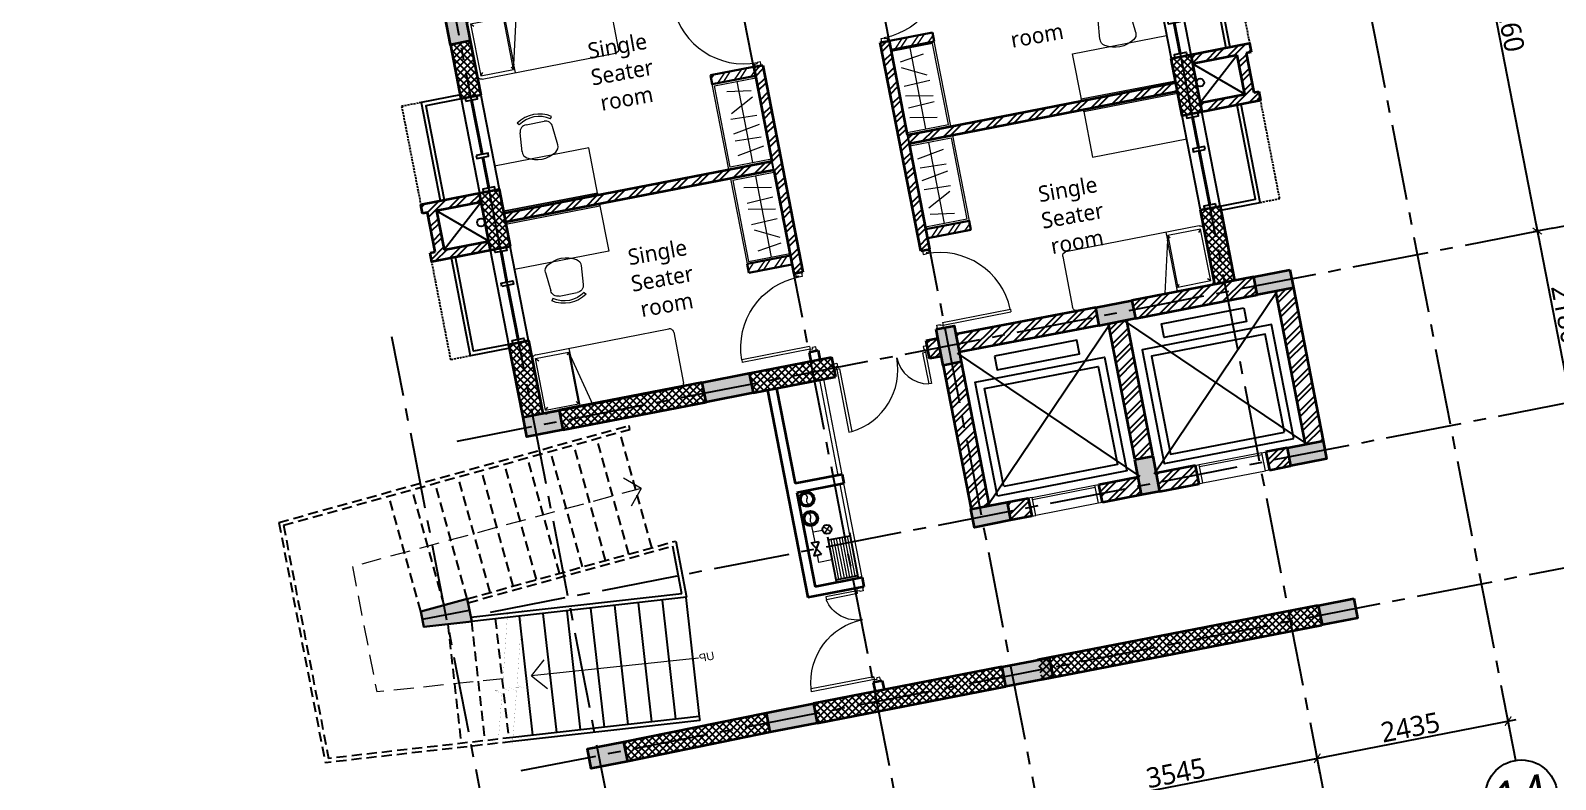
# Model space of a CAD drawing. Header units: millimetres. Extents: x -1107453 to -240403, y -265431 to 143409.
# Drawn here: x -269239 to -250148, y -49741 to -40368 of the extents above; entities that cross this region are included whole.
import ezdxf
from ezdxf.enums import TextEntityAlignment as Align

# ---------------------------------------------------------------- set-up
doc = ezdxf.new("R2010")
doc.units = ezdxf.units.MM
doc.header["$MEASUREMENT"] = 0
for name, pattern in [('CENTER2', [28.575, 19.05, -3.175, 3.175, -3.175]), ('DASHED2', [0.375, 0.25, -0.125]), ('HIDDEN', [0.375, 0.25, -0.125]), ('HIDDEN2', [4.7625, 3.175, -1.5875])]:
    doc.linetypes.add(name, pattern=pattern)
for name, color, linetype in [('A-Anno-Dims', 7, 'Continuous'), ('A-Anno-Grid Lines', 154, 'Continuous'), ('A-Elevation', 4, 'Continuous'), ('A-Steps', 3, 'Continuous'), ('A-Wall Patt', 8, 'Continuous'), ('A-Window', 4, 'Continuous'), ('Anno_Labels', 7, 'Continuous'), ('S-Conc Patt', 9, 'Continuous')]:
    doc.layers.add(name, color=color, linetype=linetype)
for name, color, linetype, lineweight in [('A-Detail Lines', 8, 'Continuous', 25), ('A-Door', 4, 'Continuous', 9), ('A-Wall Sec', 1, 'Continuous', 30), ('A-WIN', 5, 'Continuous', 25), ('column hatch', 12, 'Continuous', 5), ('S-Concrete', 40, 'Continuous', 30), ('STAIR', 3, 'Continuous', 9), ('text', 7, 'Continuous', 9), ('Wall HATCH', 8, 'Continuous', 15)]:
    doc.layers.add(name, color=color, linetype=linetype, lineweight=lineweight)
doc.layers.add('frntr', color=32, linetype='Continuous', lineweight=15, true_color=0xbd5e00)
doc.layers.add('I-Furniture', color=7, linetype='Continuous', lineweight=15, true_color=0xc76300)
doc.styles.get("Standard").update_dxf_attribs({"font": 'trebuc.ttf'})
doc.dimstyles.new('IIITD_WD_L @ 100', dxfattribs={"dimscale": 100, "dimtxt": 2.5, "dimasz": 1, "dimexe": 0.5, "dimexo": 0.25, "dimgap": 0.3, "dimtad": 1, "dimdec": 0, "dimrnd": 1, "dimzin": 0, "dimdsep": 46, "dimtxsty": 'Standard', "dimblk": 'ARCHTICK', "dimcen": 0.2, "dimdle": 1, "dimclrd": 8, "dimclre": 8, "dimadec": 0, "dimazin": 0, "dimtfac": 1, "dimtdec": 0, "dimtofl": 0, "dimtmove": 0, "dimatfit": 0, "dimfxl": 2, "dimfxlon": 1, "dimtolj": 1, "dimtzin": 0, "dimlwd": -1, "dimlwe": -1, "dimarcsym": 0})
pattern_1 = [(45, (-151.27, -71520.88), (-44.194174, 44.194174), []), (135, (-151.27, -71520.88), (-44.194174, -44.194174), [])]
pattern_2 = [(45, (-807740.9, 84432.88), (-106.066017, 106.066017), []), (45, (-807670.2, 84432.88), (-106.066017, 106.066017), [])]

# ---------------------------------------------------------------- blocks, each defined once
blk = doc.blocks.new('Lift Door')
at = {"layer": 'A-Door'}
for p, q in [((-15860, -5817), (-15860, -6617)), ((-15655, -6617), (-15655, -5817)), ((-15630, -6617), (-15630, -5817))]:
    blk.add_line(p, q, dxfattribs=at)
for points in [[(-15860, -5767), (-15860, -5817), (-15630, -5817), (-15630, -5767)], [(-15860, -6667), (-15860, -6617), (-15630, -6617), (-15630, -6667)]]:
    blk.add_lwpolyline(points, dxfattribs=at)
blk = doc.blocks.new('Lift Room')
at = {"layer": 'A-Detail Lines'}
for p, q in [((-15630, 122925), (-13680, 124875)), ((-15630, 124875), (-13680, 122925))]:
    blk.add_line(p, q, dxfattribs=at)
blk.add_lwpolyline([(-15430, 124625), (-14180, 124625), (-14180, 123175), (-15430, 123175)], close=True, dxfattribs=at)
at = {"layer": 'A-Elevation'}
for points in [[(-15530, 124725), (-14080, 124725), (-14080, 123075), (-15530, 123075)], [(-13805, 124425), (-13980, 124425), (-13980, 123375), (-13805, 123375)]]:
    blk.add_lwpolyline(points, close=True, dxfattribs=at)
blk = doc.blocks.new('ABL_Door_S - 1000 x 2100-11-3 Second Floor Lvl')
at = {"layer": 'A-Door', "color": 5}
for p, q in [((-500, 38), (-450, 38)), ((-500, -38), (-500, 38)), ((-450, 38), (-450, -3)), ((450, 38), (450, -3)), ((500, 38), (450, 38)), ((500, -38), (500, 38)), ((-500, -38), (-465, -38)), ((-465, -3), (-450, -3)), ((-465, -38), (-465, -3)), ((-430, -38), (-465, -38)), ((465, -3), (450, -3)), ((465, -38), (465, -3)), ((500, -38), (465, -38))]:
    blk.add_line(p, q, dxfattribs=at)
at = {"layer": 'A-Door', "color": 5, "lineweight": 18}
for p, q in [((-465, -38), (-465, -903)), ((-430, -38), (-430, -903)), ((-430, -903), (-465, -903))]:
    blk.add_line(p, q, dxfattribs=at)
at = {"layer": 'A-Door'}
blk.add_arc((-450, -2), 900, 271.2981, 359.9894, dxfattribs=at)
blk = doc.blocks.new('W 1200')
at = {"layer": 'A-Window', "linetype": 'HIDDEN', "ltscale": 100}
for p, q in [((552588, 7900), (552588, 9150)), ((552838, 7900), (552588, 7900))]:
    blk.add_line(p, q, dxfattribs=at)
at = {"layer": 'A-Window', "color": 2, "lineweight": 40}
for p, q in [((553463, 8720), (553463, 9110)), ((553463, 7990), (553463, 8680))]:
    blk.add_line(p, q, dxfattribs=at)
at = {"layer": 'A-Window', "color": 5}
for points in [[(553338, 7900), (552838, 7900), (552838, 9150)], [(553338, 7950), (552888, 7950), (552888, 9150)]]:
    blk.add_lwpolyline(points, dxfattribs=at)
at = {"layer": 'A-Window'}
for points in [[(553338, 7950), (553338, 9150)], [(553588, 7950), (553588, 9150)], [(553388, 8680), (553388, 8720), (553538, 8720), (553538, 8680), (553388, 8680)]]:
    blk.add_lwpolyline(points, dxfattribs=at)
for points in [[(553388, 9150), (553538, 9150), (553538, 9110), (553388, 9110)], [(553388, 7990), (553538, 7990), (553538, 7950), (553388, 7950)]]:
    blk.add_lwpolyline(points, close=True, dxfattribs=at)
blk = doc.blocks.new('Door 1200')
at = {"layer": 'A-Door', "color": 5, "lineweight": 18}
for p, q in [((524084, 16182), (524084, 16132)), ((524084, 16182), (524159, 16182)), ((524084, 16132), (524124, 16132)), ((524124, 16147), (524124, 16132)), ((524159, 16147), (524124, 16147)), ((524159, 16182), (524159, 16147)), ((524159, 16147), (524557, 16147)), ((524159, 16112), (524159, 16147)), ((524159, 16112), (524557, 16112)), ((524557, 16147), (524557, 16112)), ((524084, 15032), (524124, 15032)), ((524084, 14982), (524084, 15032)), ((524084, 14982), (524159, 14982)), ((524124, 15017), (524124, 15032)), ((524159, 15017), (524124, 15017)), ((524159, 15052), (524159, 15017)), ((524159, 15052), (524958, 15052)), ((524159, 14982), (524159, 15017)), ((524159, 15017), (524958, 15017)), ((524958, 15017), (524958, 15052))]:
    blk.add_line(p, q, dxfattribs=at)
at = {"layer": 'A-Door', "lineweight": 18}
for centre, radius, start, end in [((524155, 16193), 411, 270.5695, 348.692), ((524157, 14978), 804, 5.3148, 89.8715)]:
    blk.add_arc(centre, radius, start, end, dxfattribs=at)
blk = doc.blocks.new('f h')
at = {"layer": 'A-WIN'}
for p, q in [((1010874, -78570), (1010972, -78570)), ((1010874, -78570), (1010972, -78734)), ((1010972, -78570), (1010874, -78734)), ((1011088, -78536), (1011088, -79120)), ((1011088, -78575), (1011368, -78575)), ((1011368, -78536), (1011368, -79120)), ((1010874, -78734), (1010972, -78734)), ((1011088, -79081), (1011368, -79081))]:
    blk.add_line(p, q, dxfattribs=at)
at = {"layer": 'A-WIN', "ltscale": 50}
for centre, radius in [((1010925, -78023), 93.8), ((1010925, -78023), 75), ((1010924, -78269), 93.8), ((1010924, -78269), 75)]:
    blk.add_circle(centre, radius, dxfattribs=at)
at = {"layer": 'A-WIN'}
blk.add_circle((1011100, -78441), 56.6, dxfattribs=at)
at = {"layer": 'Wall HATCH'}
for p, q in [((1010923, -78570), (1010923, -78344)), ((1010923, -78441), (1011044, -78441)), ((1011140, -78401), (1011060, -78481)), ((1011140, -78481), (1011060, -78401)), ((1011123, -78575), (1011123, -79081)), ((1011158, -78575), (1011158, -79081)), ((1011193, -78575), (1011193, -79081)), ((1011228, -78575), (1011228, -79081)), ((1011263, -78575), (1011263, -79081)), ((1011298, -78575), (1011298, -79081)), ((1011333, -78575), (1011333, -79081)), ((1010923, -78828), (1010923, -78734)), ((1011088, -78828), (1010923, -78828))]:
    blk.add_line(p, q, dxfattribs=at)
at = {"layer": 'Wall HATCH', "ltscale": 50}
for centre in [(1010899, -77997), (1010897, -78242)]:
    blk.add_arc(centre, 37.5, 314.6267, 134.6267, dxfattribs=at)
at = {"layer": 'Wall HATCH'}
for centre in [(1010952, -78050), (1010950, -78296)]:
    blk.add_arc(centre, 37.5, 134.6267, 314.6267, dxfattribs=at)
blk = doc.blocks.new('column 2.03')
at = {"layer": 'S-Conc Patt'}
h = blk.add_hatch(color=256, dxfattribs=at)
h.paths.add_polyline_path([(-391825, -41890), (-391778, -42135), (-392229, -42223), (-392277, -41978)])
h.paths.add_polyline_path([(-417144, -42306), (-417144, -42556), (-417593, -42556), (-417593, -42306)])
h.paths.add_polyline_path([(-386479, -25584), (-386233, -25536), (-386090, -26272), (-386335, -26320)])
h.paths.add_polyline_path([(-385475, -30747), (-385229, -30699), (-385086, -31436), (-385332, -31483)])
h.paths.add_polyline_path([(-394133, -32430), (-393887, -32382), (-393744, -33119), (-393990, -33166)])
h.paths.add_polyline_path([(-395136, -27267), (-394891, -27219), (-394748, -27955), (-394993, -28003)])
h.paths.add_polyline_path([(-417394, -22076), (-417144, -22076), (-417144, -22826), (-417394, -22826)])
h.paths.add_polyline_path([(-417394, -27336), (-417144, -27336), (-417144, -28086), (-417394, -28086)])
h.paths.add_polyline_path([(-417394, -32596), (-417144, -32596), (-417144, -33346), (-417394, -33346)])
h.paths.add_polyline_path([(-426214, -32596), (-425964, -32596), (-425964, -33346), (-426214, -33346)])
h.paths.add_polyline_path([(-426214, -27336), (-425964, -27336), (-425964, -28086), (-426214, -28086)])
h.paths.add_polyline_path([(-399019, -17228), (-398769, -17228), (-398769, -17978), (-399019, -17978)])
h.paths.add_polyline_path([(-399019, -11280), (-398769, -11280), (-398769, -12030), (-399019, -12030)])
h.paths.add_polyline_path([(-399019, -14460), (-398769, -14460), (-398769, -15210), (-399019, -15210)])
h.paths.add_polyline_path([(-415129, -17161), (-415379, -17161), (-415379, -17911), (-415129, -17911)])
h.paths.add_polyline_path([(-415129, -12030), (-415379, -12030), (-415379, -11280), (-415129, -11280)])
h.paths.add_polyline_path([(-415129, -15210), (-415379, -15210), (-415379, -14460), (-415129, -14460)])
h.paths.add_polyline_path([(-427169, -19106), (-426919, -19106), (-426919, -19856), (-427169, -19856)])
h.paths.add_polyline_path([(-421929, -11530), (-421929, -11280), (-422679, -11280), (-422679, -11530)])
h.paths.add_polyline_path([(-422679, -13701), (-422429, -13701), (-422429, -14451), (-422679, -14451)])
h.paths.add_polyline_path([(-428649, -19106), (-428399, -19106), (-428399, -19856), (-428649, -19856)])
h.paths.add_polyline_path([(-428649, -17161), (-428399, -17161), (-428399, -17911), (-428649, -17911)])
h.paths.add_polyline_path([(-422679, -17161), (-422429, -17161), (-422429, -17911), (-422679, -17911)])
h.paths.add_polyline_path([(-417144, -17161), (-417394, -17161), (-417394, -17911), (-417144, -17911)])
h.paths.add_polyline_path([(-420929, -17161), (-420699, -17161), (-420699, -17911), (-420929, -17911)])
h.paths.add_polyline_path([(-386030, -15131), (-385784, -15083), (-385641, -15819), (-385886, -15867)])
h.paths.add_polyline_path([(-390781, -18036), (-390733, -18281), (-391471, -18425), (-391519, -18179)])
h.paths.add_polyline_path([(-387914, -36727), (-387688, -36683), (-387600, -37135), (-387826, -37179)])
h.paths.add_polyline_path([(-389447, -41411), (-389400, -41656), (-389989, -41771), (-390036, -41525)])
h.paths.add_polyline_path([(-422429, -19106), (-422429, -19336), (-423179, -19336), (-423179, -19106)])
h.paths.add_polyline_path([(-383067, -38123), (-383024, -38349), (-383470, -38436), (-383514, -38210)])
h.paths.add_polyline_path([(-387024, -38892), (-386980, -39118), (-387432, -39206), (-387476, -38980)])
h.paths.add_polyline_path([(-383484, -35984), (-383440, -36209), (-383892, -36297), (-383936, -36071)])
h.paths.add_polyline_path([(-385427, -38358), (-385201, -38314), (-385115, -38756), (-385341, -38799)])
h.paths.add_polyline_path([(-385462, -36368), (-385418, -36594), (-385870, -36682), (-385914, -36456)])
h.paths.add_polyline_path([(-422429, -40296), (-422429, -40526), (-422879, -40526), (-422879, -40296)])
h.paths.add_polyline_path([(-422429, -38461), (-422659, -38461), (-422659, -38001), (-422429, -38001)])
h.paths.add_polyline_path([(-426469, -40296), (-426469, -40526), (-426919, -40526), (-426919, -40296)])
h.paths.add_polyline_path([(-426468, -38116), (-426468, -38346), (-426919, -38346), (-426919, -38116)])
h.paths.add_polyline_path([(-424789, -40066), (-424559, -40066), (-424559, -40526), (-424789, -40526)])
h.paths.add_polyline_path([(-424444, -38116), (-424444, -38346), (-424904, -38346), (-424904, -38116)])
h.paths.add_polyline_path([(-390643, -31752), (-390417, -31708), (-390274, -32444), (-390500, -32488)])
h.paths.add_polyline_path([(-389949, -26258), (-389723, -26214), (-389580, -26951), (-389805, -26995)])
h.paths.add_polyline_path([(-390863, -21556), (-390906, -21330), (-390170, -21187), (-390126, -21413)])
h.paths.add_polyline_path([(-393588, -16600), (-393363, -16556), (-393219, -17293), (-393445, -17336)])
h.paths.add_polyline_path([(-420929, -22076), (-420699, -22076), (-420699, -22826), (-420929, -22826)])
h.paths.add_polyline_path([(-386497, -40837), (-386449, -41083), (-387039, -41197), (-387087, -40952)])
h.paths.add_polyline_path([(-422428, -42306), (-422428, -42556), (-423028, -42556), (-423028, -42306)])
h.paths.add_polyline_path([(-387111, -17323), (-386866, -17275), (-386723, -18011), (-386969, -18059)])
h.paths.add_polyline_path([(-419312, -38116), (-419312, -38366), (-419912, -38366), (-419912, -38116)])
h.paths.add_polyline_path([(-426419, -22566), (-426419, -22316), (-427169, -22316), (-427169, -22566)])
h.paths.add_polyline_path([(-382684, -40096), (-382636, -40342), (-383077, -40427), (-383125, -40182)])
h.paths.add_polyline_path([(-419313, -42306), (-419313, -42556), (-419913, -42556), (-419913, -42306)])
h.paths.add_polyline_path([(-426467, -42306), (-426467, -42556), (-426918, -42556), (-426918, -42306)])
h.paths.add_polyline_path([(-399318, -16420), (-399068, -16420), (-399068, -17170), (-399318, -17170)])
h.paths.add_polyline_path([(-399319, -11280), (-399069, -11280), (-399069, -12030), (-399319, -12030)])
h.paths.add_polyline_path([(-414829, -12030), (-415079, -12030), (-415079, -11280), (-414829, -11280)])
h.paths.add_polyline_path([(-415079, -19600), (-414829, -19600), (-414829, -20350), (-415079, -20350)])
h.paths.add_polyline_path([(-399069, -20350), (-399319, -20350), (-399319, -19600), (-399069, -19600)])
h.paths.add_polyline_path([(-404329, -17095), (-404559, -17095), (-404559, -16495), (-404329, -16495)])
h.paths.add_polyline_path([(-415079, -16420), (-414829, -16420), (-414829, -17170), (-415079, -17170)])
h.paths.add_polyline_path([(-409589, -17095), (-409819, -17095), (-409819, -16495), (-409589, -16495)])
h.paths.add_polyline_path([(-390251, -37278), (-390203, -37524), (-390792, -37638), (-390840, -37393)])
h.paths.add_polyline_path([(-391647, -26588), (-391421, -26545), (-391278, -27281), (-391504, -27325)])
h.paths.add_polyline_path([(-420929, -27336), (-420699, -27336), (-420699, -28086), (-420929, -28086)])
h.paths.add_polyline_path([(-420929, -32596), (-420699, -32596), (-420699, -33346), (-420929, -33346)])
h.paths.add_polyline_path([(-399319, -14460), (-399069, -14460), (-399069, -15210), (-399319, -15210)])
h.paths.add_polyline_path([(-404559, -14535), (-404329, -14535), (-404329, -15135), (-404559, -15135)])
h.paths.add_polyline_path([(-409819, -14535), (-409589, -14535), (-409589, -15135), (-409819, -15135)])
h.paths.add_polyline_path([(-414829, -15210), (-415079, -15210), (-415079, -14460), (-414829, -14460)])
h.paths.add_polyline_path([(-391888, -16270), (-391642, -16222), (-391499, -16958), (-391745, -17006)])
h.paths.add_polyline_path([(-397078, -17279), (-396833, -17231), (-396689, -17967), (-396935, -18015)])
h.paths.add_polyline_path([(-428649, -13701), (-428399, -13701), (-428399, -14451), (-428649, -14451)])
h.paths.add_polyline_path([(-385658, -17040), (-385413, -16993), (-385270, -17729), (-385516, -17776)])
h.paths.add_polyline_path([(-386690, -11731), (-386445, -11683), (-386302, -12419), (-386547, -12467)])
h.paths.add_polyline_path([(-392548, -12873), (-392303, -12826), (-392159, -13562), (-392405, -13610)])
h.paths.add_polyline_path([(-392632, -37741), (-392584, -37987), (-393036, -38074), (-393083, -37829)])
h.paths.add_polyline_path([(-388945, -31422), (-388719, -31378), (-388576, -32114), (-388802, -32158)])
h.paths.add_polyline_path([(-386254, -20426), (-386206, -20671), (-386942, -20815), (-386990, -20569)])
h.paths.add_polyline_path([(-392650, -21425), (-392425, -21381), (-392282, -22117), (-392507, -22161)])
h.paths.add_polyline_path([(-396140, -22103), (-395895, -22056), (-395752, -22792), (-395997, -22840)])
h.paths.add_polyline_path([(-404744, -11530), (-404744, -11280), (-404144, -11280), (-404144, -11530)])
h.paths.add_polyline_path([(-410004, -11530), (-410004, -11280), (-409404, -11280), (-409404, -11530)])
h.paths.add_polyline_path([(-404744, -20350), (-404744, -20100), (-404144, -20100), (-404144, -20350)])
h.paths.add_polyline_path([(-410004, -20350), (-410004, -20100), (-409404, -20100), (-409404, -20350)])
h.paths.add_polyline_path([(-423179, -22546), (-423179, -22316), (-422429, -22316), (-422429, -22546)])
h.paths.add_polyline_path([(-422658, -27336), (-422428, -27336), (-422428, -28086), (-422658, -28086)])
h.paths.add_polyline_path([(-417144, -38116), (-417144, -38366), (-417593, -38366), (-417593, -38116)])
h.paths.add_polyline_path([(-422659, -32596), (-422429, -32596), (-422429, -33346), (-422659, -33346)])
h.paths.add_polyline_path([(-393355, -11530), (-393355, -11280), (-392605, -11280), (-392605, -11530)])
at = {"layer": 'S-Concrete', "lineweight": 35}
for points in [[(-394133, -32430), (-393887, -32382), (-393744, -33119), (-393990, -33166)], [(-390251, -37278), (-390203, -37524), (-390792, -37638), (-390840, -37393), (-390251, -37278)], [(-389447, -41411), (-389400, -41656), (-389989, -41771), (-390036, -41525), (-389447, -41411)]]:
    blk.add_lwpolyline(points, close=True, dxfattribs=at)
for points in [[(-383484, -35984), (-383440, -36209), (-383892, -36297), (-383936, -36071), (-383484, -35984)], [(-385462, -36368), (-385418, -36594), (-385870, -36682), (-385914, -36456), (-385462, -36368)], [(-387914, -36727), (-387688, -36683), (-387600, -37135), (-387826, -37179), (-387914, -36727)], [(-392632, -37741), (-392584, -37987), (-393036, -38074), (-393083, -37829), (-392632, -37741)], [(-383067, -38123), (-383024, -38349), (-383470, -38436), (-383514, -38210), (-383067, -38123)], [(-385427, -38358), (-385201, -38314), (-385115, -38756), (-385341, -38799), (-385427, -38358)], [(-387024, -38892), (-386980, -39118), (-387432, -39206), (-387476, -38980), (-387024, -38892)], [(-382684, -40096), (-382636, -40342), (-383077, -40427), (-383125, -40182), (-382684, -40096)], [(-386497, -40837), (-386449, -41083), (-387039, -41197), (-387087, -40952), (-386497, -40837)], [(-391825, -41890), (-391778, -42135), (-392229, -42223), (-392277, -41978), (-391825, -41890)]]:
    blk.add_lwpolyline(points, dxfattribs=at)
blk = doc.blocks.new('s g h s l')
at = {"layer": 'S-Conc Patt'}
blk.add_hatch(color=256, dxfattribs=at).paths.add_polyline_path([(521138, -8797), (521138, -9087), (521738, -9040), (521738, -8844)])
at = {"layer": 'A-Elevation', "linetype": 'HIDDEN2', "ltscale": 40}
for p, q in [((523272, -7411), (518738, -7052)), ((518738, -7102), (518738, -7052)), ((523222, -7457), (518738, -7102)), ((523272, -7411), (523272, -10474)), ((523222, -7457), (523222, -10428)), ((521138, -8797), (518438, -8583)), ((521138, -8847), (518488, -8637)), ((520906, -10610), (523222, -10428)), ((520919, -10659), (523272, -10474))]:
    blk.add_line(p, q, dxfattribs=at)
at = {"layer": 'A-Elevation'}
for p, q in [((518438, -8583), (518438, -9300)), ((518488, -9245), (518488, -8637)), ((518438, -9300), (521138, -9087)), ((518488, -9245), (521138, -9037)), ((518566, -10794), (520906, -10610)), ((518570, -10844), (520919, -10659)), ((518566, -10794), (518570, -10844))]:
    blk.add_line(p, q, dxfattribs=at)
at = {"layer": 'A-Steps', "linetype": 'DASHED2', "ltscale": 500}
for p, q in [((518748, -8607), (518866, -7112)), ((519047, -8631), (519165, -7136)), ((519346, -8655), (519464, -7159)), ((519645, -8678), (519763, -7183)), ((519944, -8702), (520062, -7207)), ((520243, -8726), (520361, -7230)), ((520542, -8749), (520660, -7254)), ((520841, -8773), (520960, -7278)), ((521140, -8797), (521259, -7301)), ((521439, -8821), (521558, -7325)), ((521738, -8844), (521857, -7349)), ((520841, -9111), (520960, -10606)), ((521140, -9087), (521259, -10583)), ((521439, -9064), (521558, -10559))]:
    blk.add_line(p, q, dxfattribs=at)
at = {"layer": 'A-Steps'}
for p, q in [((520243, -9158), (520360, -10653)), ((520542, -9134), (520659, -10629)), ((518448, -9299), (518566, -10794)), ((518747, -9275), (518865, -10771)), ((519046, -9252), (519164, -10747)), ((519346, -9228), (519463, -10723)), ((519645, -9205), (519762, -10700)), ((519944, -9181), (520061, -10676))]:
    blk.add_line(p, q, dxfattribs=at)
at = {"layer": 'S-Concrete'}
blk.add_lwpolyline([(521138, -8797), (521738, -8844), (521738, -9040), (521138, -9087), (521138, -8797)], dxfattribs=at)
at = {"layer": 'STAIR', "color": 5, "const_width": 1}
for points in [[(520486, -9052), (520732, -9977), (520660, -10026), (520830, -9989), (520750, -10043), (520925, -10679)], [(520672, -9052), (520918, -9977), (520846, -10026), (521016, -9989), (520936, -10043), (521111, -10679)]]:
    blk.add_lwpolyline(points, dxfattribs=at)
at = {"layer": 'text'}
for p, q in [((518738, -7854), (518932, -7688)), ((518738, -7854), (518904, -8048)), ((520531, -9895), (520336, -9731)), ((518438, -10077), (520531, -9895)), ((520531, -9895), (520367, -10090))]:
    blk.add_line(p, q, dxfattribs=at)
at = {"layer": 'text', "linetype": 'DASHED2', "ltscale": 1000}
for p, q in [((518738, -7854), (522472, -8128)), ((522472, -8128), (522472, -9726)), ((520888, -9864), (522472, -9726))]:
    blk.add_line(p, q, dxfattribs=at)
at = {"layer": 'text', "insert": (518237, -10029), "char_height": 100, "width": 230.66, "attachment_point": 1}
blk.add_mtext('{\\fArial|b0|i0|c0|p34;UP}', dxfattribs=at)
blk = doc.blocks.new('Grid Head')
blk.add_circle((0, 0), 3)
at = {"layer": 'Anno_Labels'}
blk.add_attdef('GRID_NAME', text='', height=3, dxfattribs=at).set_placement((0, 0), align=Align.MIDDLE_CENTER)
blk = doc.blocks.new('_ArchTick')
at = {"color": 0, "linetype": 'ByBlock', "const_width": 0.15}
blk.add_lwpolyline([(-0.5, -0.5), (0.5, 0.5)], dxfattribs=at)
blk = doc.blocks.new('*D1103')
at = {"layer": 'A-Anno-Dims', "color": 8, "transparency": 16777216}
for p, q in [((551015, -11393), (554691, -10679)), ((554631, -10894), (554583, -10649)), ((551151, -11571), (551104, -11325))]:
    blk.add_line(p, q, dxfattribs=at)
at = {"layer": 'A-Anno-Dims', "color": 8, "transparency": 16777216, "xscale": 100, "yscale": 100, "zscale": 100}
for p, rotation in [((554593, -10698), 10.99999999058284), ((551113, -11374), 190.9999999905828)]:
    blk.add_blockref('_ArchTick', p, dxfattribs=dict(at, rotation=rotation))
at = {"layer": 'A-Anno-Dims', "color": 0, "transparency": 16777216, "insert": (552823, -10882), "char_height": 250, "attachment_point": 5, "rotation": 11}
blk.add_mtext('\\A1;3545', dxfattribs=at)
blk = doc.blocks.new('_Open90')
at = {"color": 0, "linetype": 'ByBlock', "lineweight": -2}
for p, q in [((0, 0), (-1, 0)), ((-0.5, 0.5), (0, 0)), ((0, 0), (-0.5, -0.5))]:
    blk.add_line(p, q, dxfattribs=at)
blk = doc.blocks.new('*D1104')
at = {"layer": 'A-Anno-Dims', "color": 8, "transparency": 16777216}
for p, q in [((554495, -10717), (557082, -10214)), ((557022, -10430), (556974, -10184)), ((554631, -10894), (554583, -10649))]:
    blk.add_line(p, q, dxfattribs=at)
at = {"layer": 'A-Anno-Dims', "color": 8, "transparency": 16777216, "xscale": 100, "yscale": 100, "zscale": 100}
for p, rotation in [((556983, -10233), 10.99999999058284), ((554593, -10698), 190.9999999905828)]:
    blk.add_blockref('_ArchTick', p, dxfattribs=dict(at, rotation=rotation))
at = {"layer": 'A-Anno-Dims', "color": 0, "transparency": 16777216, "insert": (555758, -10311), "char_height": 250, "attachment_point": 5, "rotation": 11}
blk.add_mtext('\\A1;2435', dxfattribs=at)
blk = doc.blocks.new('*D1124')
at = {"layer": 'A-Anno-Dims', "color": 8, "transparency": 16777216}
for p, q in [((557328, -4003), (557783, -6339)), ((557544, -4063), (557298, -4111)), ((557960, -6203), (557714, -6251))]:
    blk.add_line(p, q, dxfattribs=at)
at = {"layer": 'A-Anno-Dims', "color": 8, "transparency": 16777216, "xscale": 100, "yscale": 100, "zscale": 100}
for p, rotation in [((557348, -4101), 101.0000000010404), ((557764, -6241), 281.0000000010404)]:
    blk.add_blockref('_ArchTick', p, dxfattribs=dict(at, rotation=rotation))
at = {"layer": 'A-Anno-Dims', "color": 0, "transparency": 16777216, "insert": (557710, -5141), "char_height": 250, "attachment_point": 5, "rotation": 281}
blk.add_mtext('\\A1;2180', dxfattribs=at)
blk = doc.blocks.new('*D1128')
at = {"layer": 'A-Anno-Dims', "color": 8, "transparency": 16777216}
for p, q in [((556325, 1160), (557367, -4199)), ((556540, 1100), (556295, 1053)), ((557544, -4063), (557298, -4111))]:
    blk.add_line(p, q, dxfattribs=at)
at = {"layer": 'A-Anno-Dims', "color": 8, "transparency": 16777216, "xscale": 100, "yscale": 100, "zscale": 100}
for p, rotation in [((556344, 1062), 101.0000000010405), ((557348, -4101), 281.0000000010405)]:
    blk.add_blockref('_ArchTick', p, dxfattribs=dict(at, rotation=rotation))
at = {"layer": 'A-Anno-Dims', "color": 0, "transparency": 16777216, "insert": (557000, -1489), "char_height": 250, "attachment_point": 5, "rotation": 281}
blk.add_mtext('\\A1;5260', dxfattribs=at)
blk = doc.blocks.new('A$C4AD23F1D')
at = {"layer": 'I-Furniture', "true_color": 0xff4dff}
blk.add_hatch(color=211, dxfattribs=at).paths.add_polyline_path([(0, 25), (0, 0), (1200, 0), (1200, 25)])
at = {"layer": 'frntr', "color": 203, "true_color": 0xb63cc3}
blk.add_lwpolyline([(0, 0), (1200, 0), (1200, 25), (0, 25)], close=True, dxfattribs=at)
blk = doc.blocks.new('A$C0E3E786B')
at = {"layer": 'I-Furniture', "ltscale": 0.1}
for p, q in [((-1955, 216), (-1955, 866)), ((-1915, 872), (-1881, 837)), ((-1915, 872), (-1495, 872)), ((-1915, 211), (-1915, 872)), ((-1905, 916), (-205, 916)), ((-1495, 872), (-1521, 837)), ((-1495, 872), (-1495, 211)), ((-1481, 916), (-1481, 816)), ((-1481, 166), (-1481, 816)), ((-1481, 816), (-1320, 166)), ((-155, 866), (-155, 216)), ((-1915, 211), (-1881, 246)), ((-1915, 211), (-1495, 211)), ((-1495, 211), (-1521, 246)), ((-1915, 166), (-1915, 167)), ((-205, 166), (-1915, 166))]:
    blk.add_line(p, q, dxfattribs=at)
for centre, start, end in [((-1905, 866), 90, 180), ((-205, 866), 0, 90), ((-1905, 216), 180, 270), ((-205, 216), 270, 0)]:
    blk.add_arc(centre, 50, start, end, dxfattribs=at)
blk = doc.blocks.new('A$C30AF02BA')
at = {"layer": 'I-Furniture', "color": 9, "ltscale": 0.1, "true_color": 0xbababa}
for p, q in [((-73, 913), (-374, 958)), ((-224, 28), (-224, 1063)), ((-369, 684), (-70, 837)), ((-390, 615), (-60, 601)), ((-55, 482), (-393, 423)), ((-55, 207), (-393, 147)), ((-390, 340), (-60, 326))]:
    blk.add_line(p, q, dxfattribs=at)
at = {"layer": 'I-Furniture', "ltscale": 0.1}
blk.add_lwpolyline([(-537, 3), (-537, 1088), (13, 1088), (13, 3)], close=True, dxfattribs=at)
blk.add_lwpolyline([(13, 28), (-512, 28), (-512, 1063), (13, 1063)], dxfattribs=at)
blk = doc.blocks.new('chair1')
at = {"layer": 'I-Furniture'}
for p, q in [((-320, 228), (-84, 207)), ((16, 201), (42, 219)), ((1, 115), (1, -115)), ((-320, -228), (-84, -207)), ((16, -201), (42, -219))]:
    blk.add_line(p, q, dxfattribs=at)
for centre, radius, start, end in [((-328, 135), 92.9, 85.0303, 148.407), ((-92, 115), 92.9, 0, 85.0303), ((-278, 0), 356, 325.6197, 34.3803), ((-278, 0), 387, 325.6197, 34.3803), ((-108, 0), 351, 148.407, 211.593), ((-328, -135), 92.9, 211.593, 274.9697), ((-92, -115), 92.9, 274.9697, 0)]:
    blk.add_arc(centre, radius, start, end, dxfattribs=at)
blk = doc.blocks.new('RRRR')
at = {"layer": 'Wall HATCH'}
h = blk.add_hatch(dxfattribs=at)
h.set_pattern_fill('ANSI32', color=256, scale=400, angle=360, style=0)
h.paths.add_polyline_path([(-87944, 22553), (-88494, 22553), (-88494, 22668), (-87944, 22668)])
at = {"layer": 'A-Wall Sec'}
for p, q in [((-87944, 22668), (-88494, 22668)), ((-88494, 22553), (-88494, 22668)), ((-87944, 22553), (-88494, 22553))]:
    blk.add_line(p, q, dxfattribs=at)
at = {"layer": 'I-Furniture', "ltscale": 0.1}
blk.add_lwpolyline([(-91364, 23756), (-90164, 23756), (-90164, 23156), (-91364, 23156)], close=True, dxfattribs=at)
at = {"layer": 'I-Furniture', "xscale": -1, "rotation": 180}
blk.add_blockref('A$C30AF02BA', (-87958, 23756), dxfattribs=at)
at = {"layer": 'I-Furniture', "ltscale": 0.1, "xscale": -1, "rotation": 90}
blk.add_blockref('chair1', (-90764, 22723), dxfattribs=at)
at = {"layer": 'I-Furniture'}
blk.add_blockref('A$C0E3E786B', (-89404, 21140), dxfattribs=at)
blk = doc.blocks.new('sss')
at = {"layer": 'Wall HATCH'}
h = blk.add_hatch(dxfattribs=at)
h.set_pattern_fill('ANSI32', color=256, scale=400, angle=360, style=0)
h.set_pattern_definition([(45, (12972.95, 6724.33), (-106.06602, 106.06602), []), (45, (13043.66, 6724.33), (-106.06602, 106.06602), [])])
h.paths.add_polyline_path([(-74971, 29278), (-75521, 29278), (-75521, 29393), (-74971, 29393)])
at = {"layer": 'A-Wall Sec'}
for p, q in [((-74971, 29393), (-75521, 29393)), ((-75521, 29278), (-75521, 29393)), ((-74971, 29278), (-75521, 29278))]:
    blk.add_line(p, q, dxfattribs=at)
at = {"layer": 'frntr', "color": 203, "true_color": 0xb63cc3}
blk.add_lwpolyline([(-78391, 28190), (-77191, 28190), (-77191, 28215), (-78391, 28215)], close=True, dxfattribs=at)
at = {"layer": 'I-Furniture', "ltscale": 0.1}
blk.add_lwpolyline([(-78391, 28190), (-77191, 28190), (-77191, 28790), (-78391, 28790)], close=True, dxfattribs=at)
at = {"layer": 'I-Furniture', "extrusion": (0, 0, -1), "zscale": -1, "rotation": 180}
blk.add_blockref('A$C0E3E786B', (76431, 30806), dxfattribs=at)
at = {"layer": 'I-Furniture', "ltscale": 0.1, "rotation": 90}
blk.add_blockref('chair1', (-77791, 29223), dxfattribs=at)
at = {"layer": 'I-Furniture'}
blk.add_blockref('A$C30AF02BA', (-74985, 28189), dxfattribs=at)
at = {"layer": 'I-Furniture', "color": 32, "true_color": 0xd67c2e, "xscale": -1, "rotation": 180}
blk.add_blockref('A$C4AD23F1D', (-78391, 28215), dxfattribs=at)
blk = doc.blocks.new('Grid Girls Hostel')
at = {"layer": 'A-Anno-Dims'}
blk.add_line((543390.7, -8958.9), (543979.8, -8845), dxfattribs=at)
at = {"layer": 'A-Anno-Grid Lines', "linetype": 'CENTER2', "ltscale": 50}
for p, q in [((546030.4, -12871.7), (538541, 25657.8)), ((557078.8, -10724.1), (550388.2, 23696.3)), ((551208.5, -11865.1), (544521.1, 22538.2)), ((549510.2, -12195.2), (542822.9, 22208.1)), ((554688.3, -11188.7), (550425.3, 10742.6)), ((543824.8, -6729.7), (558328.3, -3910.5)), ((544516.2, -13176.5), (543009.3, -5424.5)), ((544241.4, -8869.5), (558745, -6050.3)), ((544626.8, -10852.3), (559130.4, -8033.1))]:
    blk.add_line(p, q, dxfattribs=at)
at = {"layer": 'A-Anno-Dims'}
ref = blk.add_blockref('Grid Head', (557148.1, -11169), dxfattribs=dict(at, xscale=150, yscale=150, zscale=150, rotation=11.00000000000739))
ref.add_attrib('GRID_NAME', '14', dxfattribs={"layer": '0', "height": 450, "rotation": 11}).set_placement((557148.1, -11169), align=Align.MIDDLE_CENTER)
for base, p1, p2, angle, picture, middle in [((557347.6, -4101.1), (557324.7, 1252.9), (558328.3, -3910.5), 101, '*D1128', (557000.5, -1489.4)), ((557763.5, -6241.1), (558328.3, -3910.5), (558744.3, -6050.5), 101, '*D1124', (557709.9, -5141.1)), ((556983.4, -10233.2), (554688.3, -11188.7), (557078.8, -10724.1), 191, '*D1104', (555758.2, -10311.3)), ((554592.9, -10697.9), (551208.5, -11865.1), (554688.3, -11188.7), 191, '*D1103', (552823, -10881.8))]:
    dim = blk.add_linear_dim(base=base, p1=p1, p2=p2, angle=angle, dimstyle='IIITD_WD_L @ 100', override={"dimtmove": 1, "dimldrblk": 'Open90', "dimarcsym": 1}, dxfattribs=at)
    dim.commit()
    dim.dimension.update_dxf_attribs({"geometry": picture, "text_midpoint": middle})

msp = doc.modelspace()

# ---------------------------------------------------------------- hatches: boundary and pattern name
at = {"layer": 'A-Wall Patt'}
h = msp.add_hatch(dxfattribs=at)
h.set_pattern_fill('ANSI37', color=256, scale=500, style=0)
h.set_pattern_definition(pattern_1)
h.paths.add_polyline_path([(-254346.6, -42565.5), (-254592, -42613.2), (-254410.8, -43545.7), (-254165.4, -43498)])
h.paths.add_polyline_path([(-254714.9, -40670.9), (-254960.3, -40718.6), (-254821, -41435.2), (-254575.6, -41387.5)])
h.paths.add_polyline_path([(-255075.5, -38815.7), (-255320.9, -38863.4), (-255189.3, -39540.7), (-254943.9, -39493)])
h.paths.add_polyline_path([(-255350.3, -37402.1), (-255595.7, -37449.8), (-255464, -38127.1), (-255218.6, -38079.4)])
h = msp.add_hatch(dxfattribs=at)
h.set_pattern_fill('ANSI37', color=256, scale=500, style=0)
h.set_pattern_definition(pattern_1)
h.paths.add_polyline_path([(-260781.2, -45018.2), (-260828.9, -44772.8), (-262621, -45121.1), (-262573.3, -45366.5)])
h.paths.add_polyline_path([(-259209.8, -44458.1), (-260239.9, -44658.3), (-260192.2, -44903.7), (-259162.1, -44703.5)])
h.paths.add_polyline_path([(-264008.2, -39085), (-264253.6, -39132.8), (-264122, -39810.1), (-263876.6, -39762.4)])
h.paths.add_polyline_path([(-263733.5, -40498.6), (-263978.9, -40546.3), (-263847.2, -41223.6), (-263601.8, -41175.9)])
h.paths.add_polyline_path([(-263372.8, -42353.9), (-263618.2, -42401.6), (-263548.6, -42759.9, -0.0000921), (-263548.6, -42759.9), (-263478.9, -43118.2), (-263233.5, -43070.5)])
h.paths.add_polyline_path([(-263004.6, -44248.4), (-263250, -44296.1), (-263072.6, -45208.9), (-262827.1, -45161.2)])
h = msp.add_hatch(dxfattribs=at)
h.set_pattern_fill('ANSI32', color=256, scale=400, angle=360, style=0)
h.set_pattern_definition(pattern_2)
h.paths.add_polyline_path([(-254133.4, -40675.1), (-254038, -41165.9), (-254597.5, -41274.6), (-254692.9, -40783.8)])
h.paths.add_polyline_path([(-254624.7, -41397.1), (-254575.6, -41387.5), (-254624.7, -41397.1)])
h.paths.add_polyline_path([(-254714.9, -40670.9), (-254575.6, -41387.5), (-254575.6, -41387.5), (-254575.6, -41387.5), (-253839.4, -41244.4), (-253861.3, -41131.5), (-253925.1, -41143.9), (-254020.5, -40653.1), (-253956.7, -40640.7), (-253978.7, -40527.8)])
h.paths.add_polyline_path([(-258487.3, -40497.6), (-258600.2, -40519.5), (-258093.6, -43125.7), (-257980.7, -43103.8), (-258236.8, -41785.9), (-254879.7, -41133.4), (-254901.6, -41020.5), (-258258.8, -41673.1)])
h = msp.add_hatch(dxfattribs=at)
h.set_pattern_fill('ANSI32', color=256, scale=400, angle=360, style=0)
h.set_pattern_definition(pattern_2)
h.paths.add_polyline_path([(-264155.8, -42623.2), (-263596.3, -42514.5), (-263500.9, -43005.3), (-264060.4, -43114)])
h.paths.add_polyline_path([(-263478.9, -43118.2), (-263618.2, -42401.6), (-264354.5, -42544.7), (-264332.5, -42657.6), (-264268.7, -42645.2), (-264173.3, -43136), (-264237.1, -43148.4), (-264215.2, -43261.3)])
h.paths.add_polyline_path([(-260072.6, -40805.7), (-260185.5, -40827.7), (-259957, -42003.2), (-263314.2, -42655.7), (-263292.2, -42768.6), (-259935.1, -42116), (-259682.7, -43414.2), (-259569.8, -43392.3)])
h = msp.add_hatch(dxfattribs=at)
h.set_pattern_fill('ANSI32', color=256, scale=400, angle=360, style=0)
h.set_pattern_definition([(45, (-151.27, -71520.88), (-106.06602, 106.06602), []), (45, (-80.56, -71520.88), (-106.06602, 106.06602), [])])
h.paths.add_polyline_path([(-253881, -43677), (-253924.9, -43451.3), (-255451.3, -43748), (-255407.4, -43973.8)])
h.paths.add_polyline_path([(-257880.8, -44220.1), (-258028.1, -44248.7), (-257984.2, -44474.5), (-257836.9, -44445.9)])
h.paths.add_polyline_path([(-255903.5, -43832.3), (-257657.2, -44165), (-257613.3, -44390.8), (-255859.6, -44058.1)])
h.paths.add_polyline_path([(-257589.2, -44515), (-257815, -44558.9), (-257464.9, -46360), (-257263.9, -46321), (-257243.9, -46291.3)])
h.paths.add_polyline_path([(-256748.3, -46220.8), (-257013.3, -46272.3), (-256969.4, -46498), (-256704.4, -46446.5)])
h.paths.add_polyline_path([(-255374, -45953.7), (-255864.8, -46049), (-255820.9, -46274.8), (-255330.2, -46179.4)])
h.paths.add_polyline_path([(-253508.2, -45591), (-253774, -45642.6), (-253730.1, -45868.4), (-253464.3, -45816.9)])
h.paths.add_polyline_path([(-253429.2, -43590.2), (-253631.7, -43629.5), (-253650.5, -43657.3), (-253288, -45522.4), (-253258.2, -45542.5), (-253056.7, -45503.3)])
h.paths.add_polyline_path([(-255515.6, -44019.8), (-255548.5, -43997.6), (-255719.2, -44030.8), (-255741.4, -44063.7), (-255417.9, -45727.9), (-255192.1, -45684)])
h.paths.add_polyline_path([(-255104.4, -46135.5), (-254608.9, -46039.2), (-254652.8, -45813.4), (-255148.3, -45909.8), (-255104.4, -46135.5)])
h = msp.add_hatch(dxfattribs=at)
h.set_pattern_fill('ANSI37', color=256, scale=500, style=0)
h.set_pattern_definition([(45, (-151.27, -1435.25), (-44.194174, 44.194174), []), (135, (-151.27, -1435.25), (-44.194174, -44.194174), [])])
h.paths.add_polyline_path([(-253077, -47809.4), (-253124.7, -47564), (-256629.1, -48245.2), (-256581.4, -48490.5)])
h = msp.add_hatch(dxfattribs=at)
h.set_pattern_fill('ANSI37', color=256, scale=500, style=0)
h.set_pattern_definition(pattern_1)
h.paths.add_polyline_path([(-257080.7, -48333), (-259436.6, -48790.8), (-259388.9, -49036.2), (-257033, -48578.3)])
h = msp.add_hatch(dxfattribs=at)
h.set_pattern_fill('ANSI37', color=256, scale=500, style=0)
h.set_pattern_definition([(45, (-260526.66, -49085.16), (-44.1942, 44.1942), []), (135, (-260526.66, -49085.16), (-44.1942, -44.1942), [])])
h.paths.add_polyline_path([(-260025.6, -48905.3), (-261814.6, -49269.9), (-261766.9, -49515.3), (-259977.9, -49150.7)])
at = {"layer": 'Wall HATCH'}
h = msp.add_hatch(dxfattribs=at)
h.set_pattern_fill('ANSI32', color=256, scale=400, angle=190.99915, style=0)
h.set_pattern_definition([(235.99915, (-349119.07, -35137.87), (124.3544, -83.88077), []), (235.99915, (-349188.49, -35151.36), (124.3544, -83.88077), [])])
h.paths.add_polyline_path([(-258487.3, -40497.6), (-257947.4, -40392.6), (-257925.4, -40505.5), (-258465.3, -40610.4)])
h = msp.add_hatch(dxfattribs=at)
h.set_pattern_fill('ANSI32', color=256, scale=400, angle=190.99915, style=0)
h.set_pattern_definition([(235.99915, (-348660.7, -37494.13), (124.3544, -83.88077), []), (235.99915, (-348730.11, -37507.62), (124.3544, -83.88077), [])])
h.paths.add_polyline_path([(-258028.9, -42853.8), (-257489, -42748.9), (-257467, -42861.8), (-258006.9, -42966.7)])

# ---------------------------------------------------------------- linework, layer by layer
at = {"layer": 'A-Detail Lines', "ltscale": 15}
for p, q in [((-254038, -41165.9), (-254692.9, -40783.8)), ((-254133.4, -40675.1), (-254597.5, -41274.6)), ((-263596.3, -42514.5), (-264060.4, -43114)), ((-263500.9, -43005.3), (-264155.8, -42623.2))]:
    msp.add_line(p, q, dxfattribs=at)
at = {"layer": 'A-Detail Lines'}
for centre in [(-254596.2, -41019.7), (-263597.7, -42769.4)]:
    msp.add_circle(centre, 50, dxfattribs=at)
at = {"layer": 'A-Door'}
for p, q in [((-259126.7, -45934.2), (-259358.5, -44741.6)), ((-259077.6, -45924.6), (-259309.4, -44732.1)), ((-258875.7, -47225), (-259104.7, -46047.1)), ((-258826.6, -47215.5), (-259055.6, -46037.5))]:
    msp.add_line(p, q, dxfattribs=at)
at = {"layer": 'A-Wall Sec'}
for p, q in [((-258487.3, -40497.6), (-257947.4, -40392.6)), ((-257947.4, -40392.6), (-257925.4, -40505.5)), ((-258465.3, -40610.4), (-257925.4, -40505.5)), ((-258028.9, -42853.8), (-257489, -42748.9)), ((-257489, -42748.9), (-257467, -42861.8)), ((-258006.9, -42966.7), (-257467, -42861.8))]:
    msp.add_line(p, q, dxfattribs=at)
at = {"layer": 'A-Wall Sec', "lineweight": 35}
for p, q in [((-263847.2, -41223.6), (-263978.9, -40546.3)), ((-263733.5, -40498.6), (-263601.8, -41175.9)), ((-258600.2, -40519.5), (-258487.3, -40497.6)), ((-258093.6, -43125.7), (-258600.2, -40519.5)), ((-258258.8, -41673.1), (-258487.3, -40497.6)), ((-254960.3, -40718.6), (-253978.7, -40527.8)), ((-253956.7, -40640.7), (-254020.5, -40653.1)), ((-254020.5, -40653.1), (-253925.1, -41143.9)), ((-253978.7, -40527.8), (-253956.7, -40640.7)), ((-260072.6, -40805.7), (-260185.5, -40827.7)), ((-260185.5, -40827.7), (-259957, -42003.2)), ((-260072.6, -40805.7), (-259569.8, -43392.3)), ((-254821, -41435.2), (-254960.3, -40718.6)), ((-254714.9, -40670.9), (-254575.6, -41387.5)), ((-254133.4, -40675.1), (-254692.9, -40783.8)), ((-254038, -41165.9), (-254133.4, -40675.1)), ((-258258.8, -41673.1), (-254901.6, -41020.5)), ((-263601.8, -41175.9), (-263847.2, -41223.6)), ((-254879.7, -41133.4), (-258236.8, -41785.9)), ((-254597.5, -41274.6), (-254038, -41165.9)), ((-253925.1, -41143.9), (-253861.3, -41131.5)), ((-253861.3, -41131.5), (-253839.4, -41244.4)), ((-253839.4, -41244.4), (-254821, -41435.2)), ((-257980.7, -43103.8), (-258236.8, -41785.9)), ((-263314.2, -42655.7), (-259957, -42003.2)), ((-259935.1, -42116), (-263292.2, -42768.6)), ((-259935.1, -42116), (-259682.7, -43414.2)), ((-264354.5, -42544.7), (-263372.8, -42353.9)), ((-263372.8, -42353.9), (-263233.5, -43070.5)), ((-264332.5, -42657.6), (-264354.5, -42544.7)), ((-263596.3, -42514.5), (-264155.8, -42623.2)), ((-263478.9, -43118.2), (-263618.2, -42401.6)), ((-254592, -42613.2), (-254346.6, -42565.5)), ((-254346.6, -42565.5), (-254165.4, -43498)), ((-264268.7, -42645.2), (-264332.5, -42657.6)), ((-264173.3, -43136), (-264268.7, -42645.2)), ((-264155.8, -42623.2), (-264060.4, -43114)), ((-254410.8, -43545.7), (-254592, -42613.2)), ((-264237.1, -43148.4), (-264173.3, -43136)), ((-263233.5, -43070.5), (-264215.2, -43261.3)), ((-264060.4, -43114), (-263500.9, -43005.3)), ((-258093.6, -43125.7), (-257980.7, -43103.8)), ((-264215.2, -43261.3), (-264237.1, -43148.4)), ((-259569.8, -43392.3), (-259682.7, -43414.2)), ((-253924.9, -43451.3), (-255451.3, -43748)), ((-255407.4, -43973.8), (-253881, -43677)), ((-253655.2, -43633.2), (-253283.1, -45547.3)), ((-253429.4, -43589.3), (-253057.3, -45503.4)), ((-255901.9, -43835.2), (-257655.6, -44167.9)), ((-255859, -44061.1), (-257612.8, -44393.9)), ((-255746.1, -44039.6), (-255417.9, -45727.9)), ((-255520.3, -43995.7), (-255192.1, -45684)), ((-263250, -44296.1), (-263004.6, -44248.4)), ((-263004.6, -44248.4), (-262827.1, -45161.2)), ((-258028.1, -44248.7), (-257880.8, -44220.1)), ((-257984.2, -44474.5), (-258028.1, -44248.7)), ((-263072.6, -45208.9), (-263250, -44296.1)), ((-260239.9, -44658.3), (-259209.8, -44458.1)), ((-259379, -44373.9), (-259491.9, -44395.9)), ((-259491.9, -44395.9), (-259470, -44508.6)), ((-259379, -44373.9), (-259357.1, -44486.7)), ((-259209.8, -44458.1), (-259162.1, -44703.5)), ((-257836.9, -44445.9), (-257984.2, -44474.5)), ((-257815, -44558.9), (-257464.9, -46360)), ((-257589.2, -44515), (-257239.1, -46316.2)), ((-260828.9, -44772.8), (-262621, -45121.1)), ((-260192.2, -44903.7), (-259162.1, -44703.5)), ((-259898.4, -44846.6), (-259666.6, -46039.1)), ((-262573.3, -45366.5), (-260781.2, -45018.2)), ((-260011.3, -44868.5), (-259506.6, -47464.8)), ((-253508.2, -45591), (-253774, -45642.6)), ((-254652.8, -45813.4), (-255148.3, -45909.8)), ((-254608.9, -46039.2), (-254652.8, -45813.4)), ((-253774, -45642.6), (-253730.1, -45868.4)), ((-253730.1, -45868.4), (-253464.3, -45816.9)), ((-259077.5, -45924.6), (-259666.6, -46039.1)), ((-259077.6, -45924.6), (-259055.6, -46037.5)), ((-255864.8, -46049), (-255374, -45953.7)), ((-259055.6, -46037.5), (-259644.6, -46152)), ((-259644.6, -46152), (-259415.6, -47330)), ((-255820.9, -46274.8), (-255864.8, -46049)), ((-255330.2, -46179.4), (-255820.9, -46274.8)), ((-255104.4, -46135.5), (-254608.9, -46039.2)), ((-257013.3, -46272.3), (-256748.3, -46220.8)), ((-256748.3, -46220.8), (-256704.4, -46446.5)), ((-256704.4, -46446.5), (-256969.4, -46498)), ((-258804.7, -47328.4), (-259506.6, -47464.8)), ((-258826.6, -47215.5), (-259415.6, -47330)), ((-258826.7, -47215.5), (-258804.7, -47328.4)), ((-259393.7, -47442.9), (-259393.7, -47442.9)), ((-253124.7, -47564), (-256629.1, -48245.2)), ((-256581.4, -48490.5), (-253077, -47809.4)), ((-257080.7, -48333), (-259436.6, -48790.8)), ((-259388.9, -49036.2), (-257033, -48578.3)), ((-258575.7, -48506.3), (-258688.6, -48528.3)), ((-258688.6, -48528.3), (-258666.7, -48641.3)), ((-258575.7, -48506.3), (-258553.8, -48619.3))]:
    msp.add_line(p, q, dxfattribs=at)
for points in [[(-261814.6, -49269.9), (-260025.6, -48905.3)], [(-259977.9, -49150.7), (-261766.9, -49515.3)]]:
    msp.add_lwpolyline(points, dxfattribs=at)
at = {"layer": 'I-Furniture', "ltscale": 0.1}
for points in [[(-254901.6, -41020.5), (-256079.6, -41249.4), (-256194, -40660.5), (-255016.1, -40431.5)], [(-254879.7, -41133.4), (-256057.6, -41362.3), (-255943.2, -41951.3), (-254765.2, -41722.4)]]:
    msp.add_lwpolyline(points, close=True, dxfattribs=at)

# ---------------------------------------------------------------- block references
at = {"rotation": 10.99915353420982}
for name, p in [('sss', (-180984.8, -55370.9)), ('RRRR', (-169074.8, -48656.9))]:
    msp.add_blockref(name, p, dxfattribs=at)
at = {"layer": 'A-Anno-Grid Lines'}
msp.add_blockref('Grid Girls Hostel', (-807723.7, -38777.5), dxfattribs=at)
at = {"layer": 'A-Detail Lines', "xscale": -1, "rotation": 281.0000000010216}
msp.add_blockref('Lift Room', (-378822, -54026.7), dxfattribs=at)
at = {"layer": 'A-Detail Lines', "rotation": 101.0000000010216}
msp.add_blockref('Lift Room', (-137665, -7150.5), dxfattribs=at)
at = {"layer": 'A-Door', "xscale": -1}
for name, p, rotation in [('ABL_Door_S - 1000 x 2100-11-3 Second Floor Lvl', (-258638.4, -40017.6), 101.0000000010217), ('ABL_Door_S - 1000 x 2100-11-3 Second Floor Lvl', (-259530.9, -43894.1), 281.0000000010216), ('Lift Door', (-253185.9, -29605.8), 281.0000000010216)]:
    msp.add_blockref(name, p, dxfattribs=dict(at, rotation=rotation))
at = {"layer": 'A-Door'}
for name, p, rotation in [('ABL_Door_S - 1000 x 2100-11-3 Second Floor Lvl', (-260224.4, -40325.9), 281.0000000010216), ('ABL_Door_S - 1000 x 2100-11-3 Second Floor Lvl', (-257941, -43605.4), 101.0000000010216), ('Lift Door', (-263301, -31571.9), 101.0000000010216)]:
    msp.add_blockref(name, p, dxfattribs=dict(at, rotation=rotation))
at = {"layer": 'column hatch'}
for name, p, rotation in [('W 1200', (286707.9, 73905.8), 191.0013472070199), ('W 1200', (-804901.8, -157694.9), 11.00134720701999), ('Door 1200', (-373900.6, 467054.4), 281.0000000010216)]:
    msp.add_blockref(name, p, dxfattribs=dict(at, rotation=rotation))
at = {"layer": 'column hatch', "xscale": -1}
for name, p, rotation in [('W 1200', (-808538, -138988.4), 190.9986527931383), ('W 1200', (290344.1, 55199.3), 10.99865279392702), ('s g h s l', (246218.8, 60095), 10.94402931529914), ('Door 1200', (258721.4, 36762.5), 10.99776457999294)]:
    msp.add_blockref(name, p, dxfattribs=dict(at, rotation=rotation))
at = {"layer": 'I-Furniture', "ltscale": 0.1, "xscale": -1, "rotation": 280.9991535349938}
msp.add_blockref('chair1', (-255687.7, -40120.9), dxfattribs=at)
at = {"layer": 'I-Furniture', "xscale": -1, "rotation": 10.99915353421577}
msp.add_blockref('A$C30AF02BA', (-258245.2, -41670.6), dxfattribs=at)
at = {"layer": 'I-Furniture', "color": 32, "true_color": 0xd67c2e, "xscale": -1, "rotation": 10.99915353420986}
for p in [(-254901.6, -41020.5), (-254874.9, -41157.9)]:
    msp.add_blockref('A$C4AD23F1D', p, dxfattribs=at)
at = {"layer": 'I-Furniture', "rotation": 190.9991535342098}
msp.add_blockref('A$C30AF02BA', (-258223.3, -41783), dxfattribs=at)
at = {"layer": 'I-Furniture', "color": 32, "true_color": 0xd67c2e, "rotation": 10.99915353420982}
msp.add_blockref('A$C4AD23F1D', (-263288.2, -42793.3), dxfattribs=at)
at = {"layer": 'I-Furniture', "extrusion": (0, 0, -1), "zscale": -1, "rotation": 349.0008464657902}
msp.add_blockref('A$C0E3E786B', (256304.2, -44075.1), dxfattribs=at)
at = {"layer": 'S-Conc Patt'}
msp.add_blockref('column 2.03', (130010.8, -7380), dxfattribs=at)
at = {"layer": 'Wall HATCH', "rotation": 10.99749093665159}
msp.add_blockref('f h', (-1266763.9, -162493.1), dxfattribs=at)

# ---------------------------------------------------------------- texts
at = {"layer": 'text', "lineweight": 35, "char_height": 200, "width": 1506.419, "attachment_point": 5, "rotation": 10.10397}
for insert in [(-256697.5, -40101.9), (-261834.1, -40890.8), (-256195.8, -42683.6), (-261332.3, -43472.4)]:
    msp.add_mtext('Single Seater room', dxfattribs=dict(at, insert=insert))

doc.saveas('drawing.dxf')
